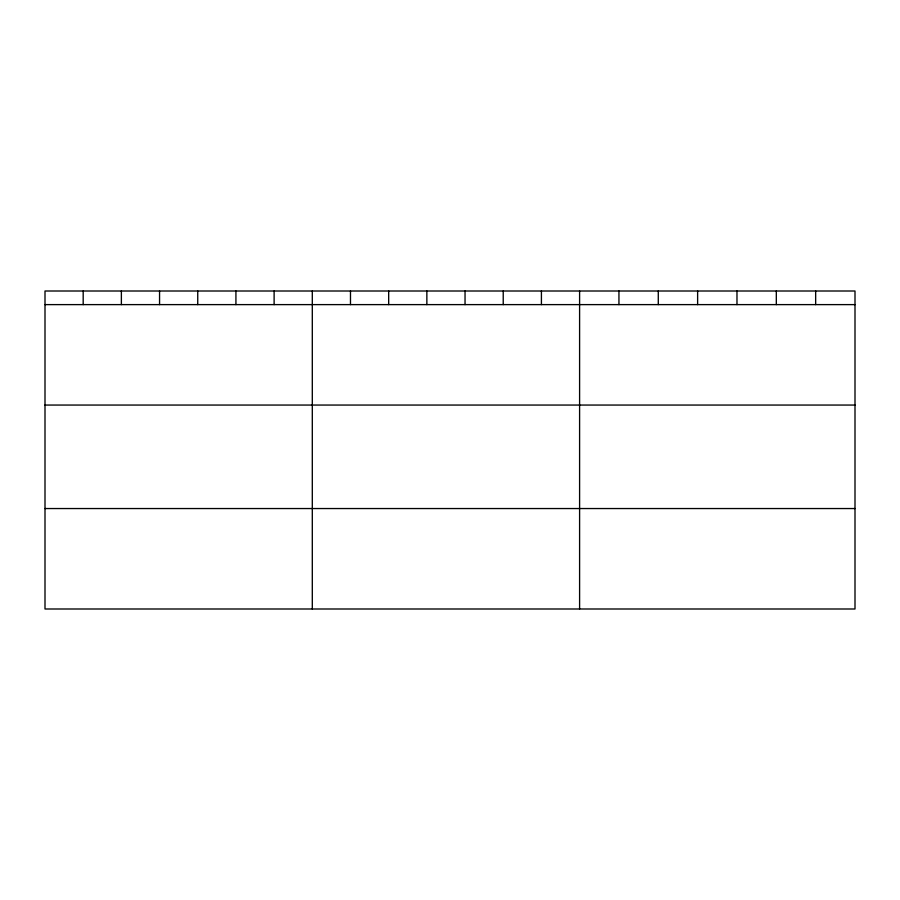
<?xml version="1.0" encoding="UTF-8"?>
<svg xmlns="http://www.w3.org/2000/svg" width="900" height="900" viewBox="0 0 900 900"><rect width="100%" height="100%" fill="white"/><g stroke="black" fill="none" stroke-linecap="round" stroke-linejoin="round"><path stroke-width="1.35" d="M855 304.616L855 608.996L45 608.996L45 291.004L855 291.004L855 304.616L45 304.616M45 405.056L855 405.056M45 508.545L855 508.545M815.659 291.004L815.659 304.616M776.317 291.004L776.317 304.616M736.976 291.004L736.976 304.616M697.624 291.004L697.624 304.616M658.283 291.004L658.283 304.616M618.941 291.004L618.941 304.616M579.6 291.004L579.6 608.996M541.418 291.004L541.418 304.616M503.224 291.004L503.224 304.616M465.041 291.004L465.041 304.616M426.859 291.004L426.859 304.616M388.676 291.004L388.676 304.616M350.483 291.004L350.483 304.616M312.3 291.004L312.3 608.996M274.118 291.004L274.118 304.616M235.924 291.004L235.924 304.616M197.741 291.004L197.741 304.616M159.559 291.004L159.559 304.616M121.376 291.004L121.376 304.616M83.183 291.004L83.183 304.616"/></g></svg>
